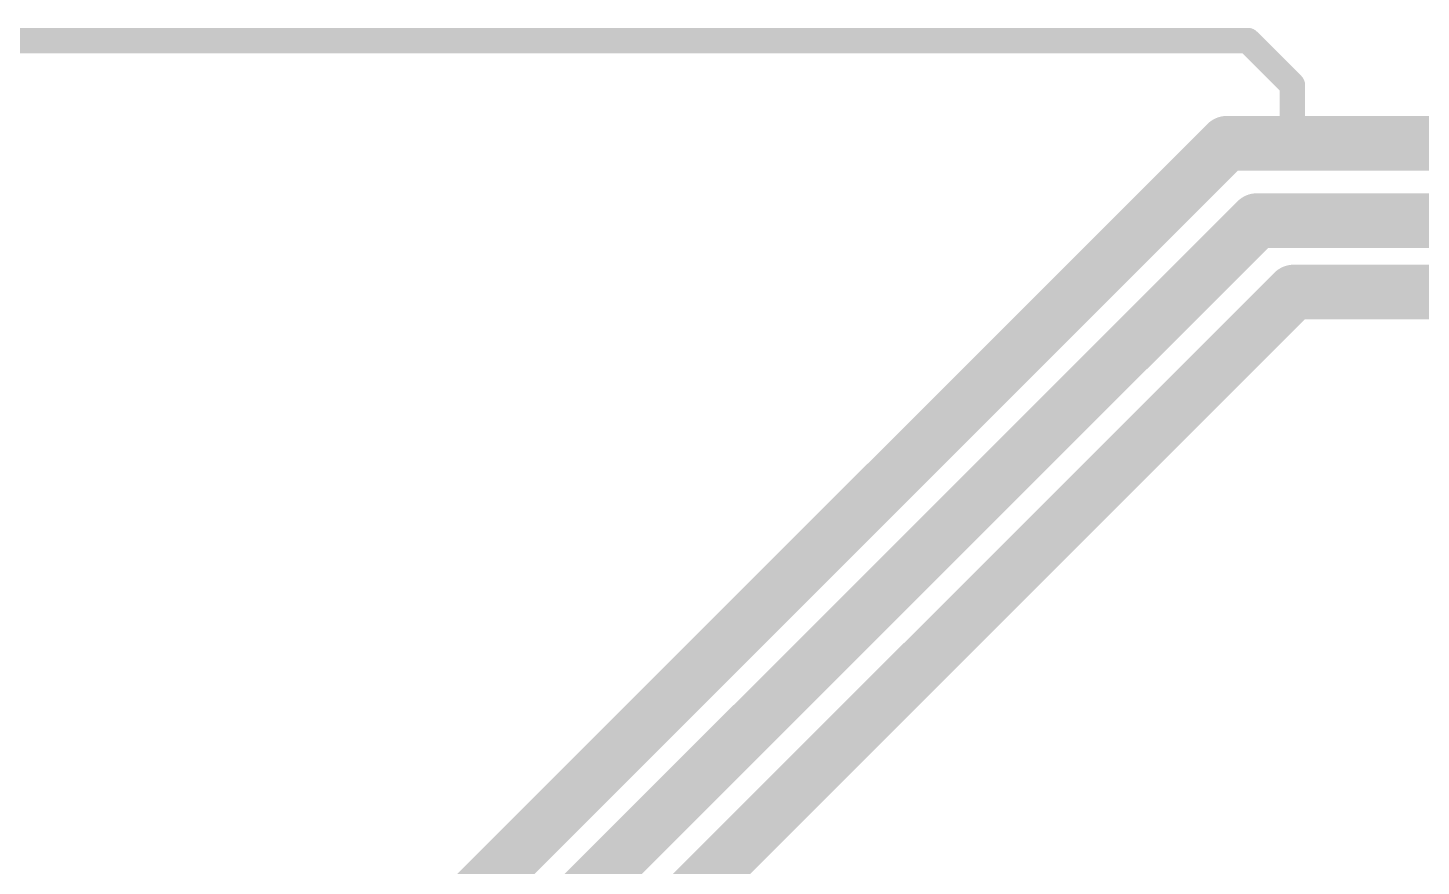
# Model space of a CAD drawing. Header units: millimetres. Extents: x 0 to 400, y 0 to 514.
# Drawn here: x 151.22 to 189.49, y 263.54 to 286.57 of the extents above; entities that cross this region are included whole.
import ezdxf

# ---------------------------------------------------------------- set-up
doc = ezdxf.new("R2010")
doc.units = ezdxf.units.MM
doc.layers.add('TopLayer', color=1, linetype='Continuous')

msp = doc.modelspace()

# ---------------------------------------------------------------- linework, layer by layer
at = {"layer": 'TopLayer'}
for points, const_width in [([(141.5, 286.22), (184.73, 286.22)], 0.7), ([(184.73, 286.22), (185.95, 285)], 0.7), ([(185.95, 283.4), (185.95, 285)], 0.7), ([(85.8, 185.05), (184.15, 283.4)], 1.5), ([(184.15, 283.4), (185.95, 283.4)], 1.5), ([(185.95, 283.4), (201.6, 283.4)], 1.5), ([(87.725, 184.025), (184.975, 281.275)], 1.5), ([(184.975, 281.275), (242.45, 281.275)], 1.5), ([(89.625, 182.95), (185.988, 279.313)], 1.5), ([(185.988, 279.313), (251.815, 279.313)], 1.5)]:
    msp.add_lwpolyline(points, dxfattribs=dict(at, const_width=const_width))
for points, const_width in [([(184.555, 286.22, 1), (184.905, 286.22, 1)], 0.35), ([(184.555, 286.22, 1), (184.905, 286.22, 1)], 0.35), ([(185.775, 285, 1), (186.125, 285, 1)], 0.35), ([(185.775, 285, 1), (186.125, 285, 1)], 0.35), ([(183.775, 283.4, 1), (184.525, 283.4, 1)], 0.75), ([(183.775, 283.4, 1), (184.525, 283.4, 1)], 0.75), ([(185.575, 283.4, 1), (186.325, 283.4, 1)], 0.75), ([(185.575, 283.4, 1), (186.325, 283.4, 1)], 0.75), ([(185.775, 283.4, 1), (186.125, 283.4, 1)], 0.35), ([(184.6, 281.275, 1), (185.35, 281.275, 1)], 0.75), ([(184.6, 281.275, 1), (185.35, 281.275, 1)], 0.75), ([(185.613, 279.313, 1), (186.363, 279.313, 1)], 0.75), ([(185.613, 279.313, 1), (186.363, 279.313, 1)], 0.75)]:
    msp.add_lwpolyline(points, format="xyb", close=True, dxfattribs=dict(at, const_width=const_width))

doc.saveas('drawing.dxf')
